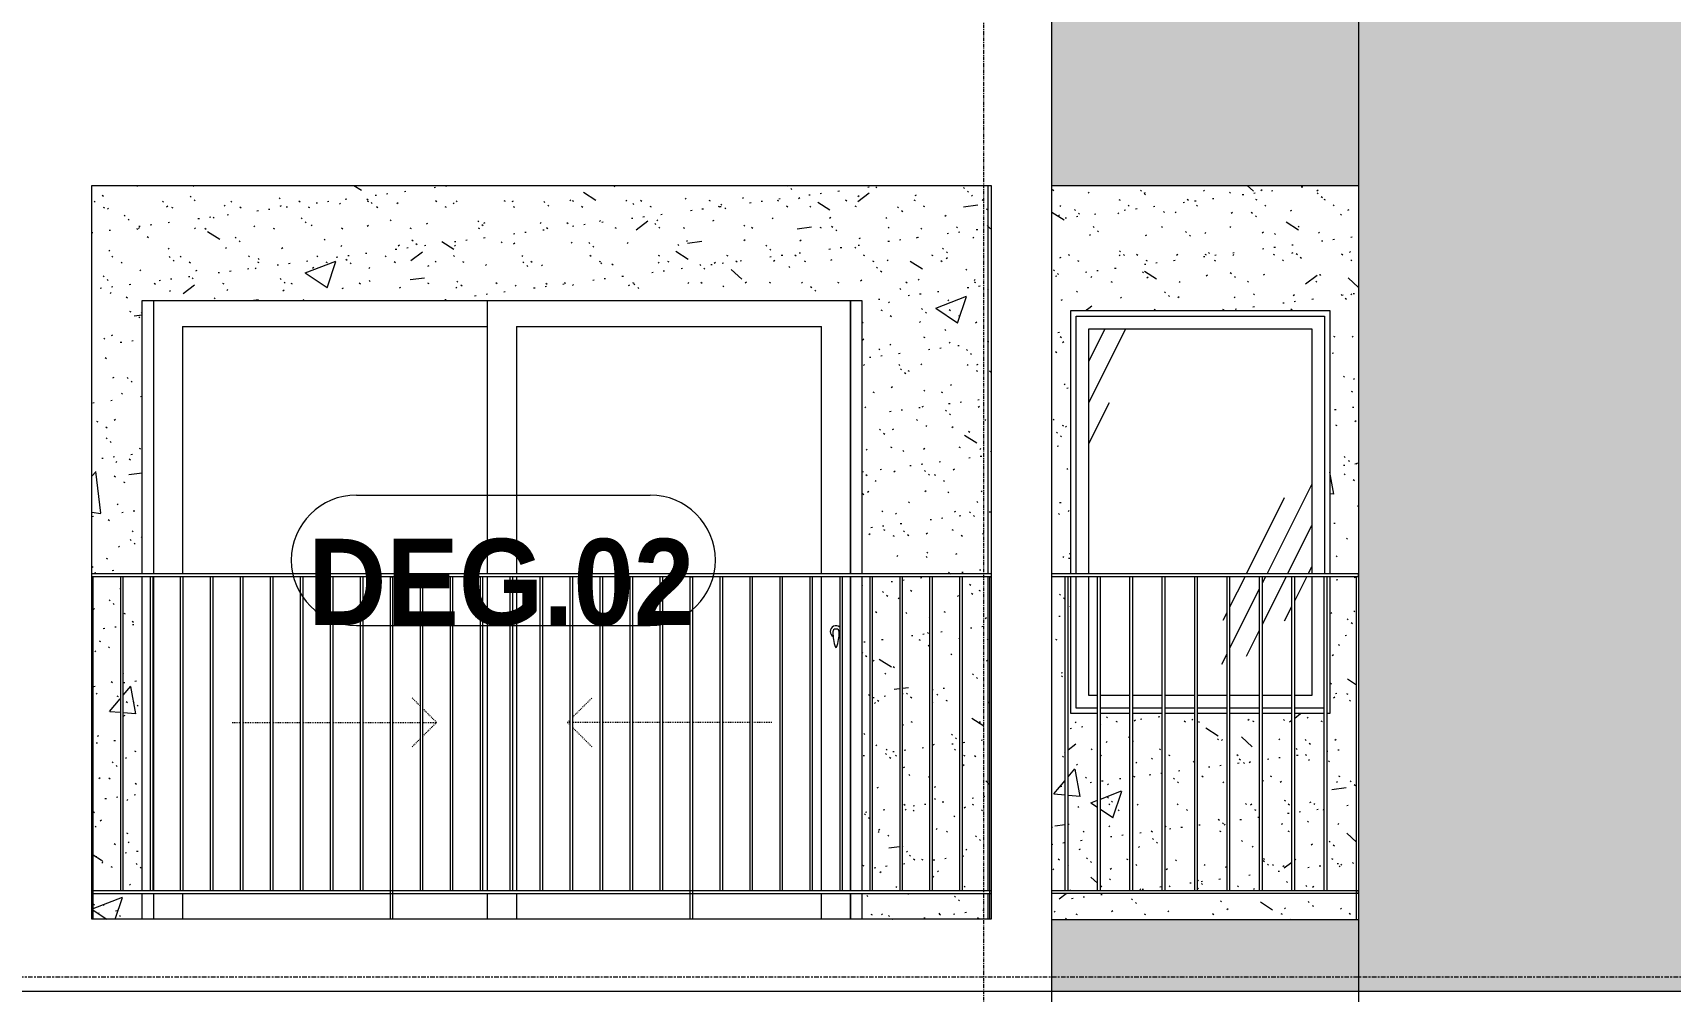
# Model space of a CAD drawing. Header units: millimetres. Extents: x 1240 to 198004, y -7796 to 35300.
# Drawn here: x 131261 to 136948, y 8950 to 12281 of the extents above; entities that cross this region are included whole.
import ezdxf

# ---------------------------------------------------------------- set-up
doc = ezdxf.new("R2010")
doc.units = ezdxf.units.MM
for name, pattern in [('Centre', [31.75, 6.35, -4.7625, 15.875, -4.7625]), ('Dash', [6, 3, -3]), ('Grid Line', [22.225, 12.7, -3.175, 3.175, -3.175])]:
    doc.linetypes.add(name, pattern=pattern)
for name, color, linetype, lineweight in [('0-2', 50, 'Continuous', 5), ('A-DOOR', 31, 'Continuous', 9), ('A-DOOR-FRAM', 31, 'Continuous', 9), ('A-DOOR-HDLN', 31, 'Dash', 18), ('A-DOOR-IDEN', 31, 'Continuous', 9), ('A-FLOR-HRAL', 11, 'Continuous', 9), ('A-FLOR-HRAL-1', 253, 'Continuous', 9), ('A-FLOR-LEVL-2', 51, 'Centre', 9), ('A-GLAZ', 151, 'Continuous', 9), ('A-GLAZ-1', 7, 'Continuous', 9), ('A-WALL', 113, 'Continuous', 9), ('A-WALL-PATT-2', 9, 'Continuous', 9), ('A-WALL-PATT-3', 111, 'Continuous', 5), ('A-WALL-PATT-4', 111, 'Continuous', 9), ('I-WALL', 2, 'Continuous', 9), ('I-WALL-1', 7, 'Continuous', 9), ('S-GRID-1', 1, 'Grid Line', 9)]:
    doc.layers.add(name, color=color, linetype=linetype, lineweight=lineweight)
doc.styles.add('Arial_B_2', font='arialbd.ttf', dxfattribs={"width": 0.9, "height": 300})
pattern_1 = [(50, (0, 0), (1093.104, -95.634), [114.3, -1257.3]), (355, (0, 0), (-211.457, 1146.34), [91.44, -1005.84]), (100.451, (91.1, -8), (881.656, 1050.7), [97.14, -1068.54]), (46.184, (0, 304.8), (1626.475, -252.257), [171.45, -1885.95]), (96.636, (135.5, 283.8), (1424.416, 1484.565), [145.71, -1602.81]), (351.184, (0, 304.8), (1424.43, 1484.55), [137.16, -1508.76]), (21, (152.4, 228.6), (909.686, -613.591), [114.3, -1257.3]), (326, (152.4, 228.6), (370.812, 1105.129), [91.44, -1005.84]), (71.451, (228.2, 177.5), (1280.503, 491.528), [97.14, -1068.54]), (37.5, (0, 0), (18.5313, 507.3303), [50.292, -943.356, 50.292, -970.788, -1009.65]), (37.5, (0, 0), (18.5313, 507.3303), [-2014.728, 50.292, -959.358]), (7.5, (0, 0), (400.9178, 601.0836), [50.292, -531.876, 50.292, -920.496, -384.81]), (7.5, (0, 0), (400.9178, 601.0836), [-1552.956, 50.292, -334.518]), (327.5, (-339.85, 0), (813.5452, -34.3737), [50.292, -330.708, 50.292, -1138.428, -1577.34]), (327.5, (-339.85, 0), (813.5452, -34.3737), [-1569.72, 50.292, -1527.048]), (317.5, (-492.25, 0), (888.7755, 152.56), [50.292, -445.008, 50.292, -739.14, -1120.14]), (317.5, (-492.25, 0), (888.7755, 152.56), [-1284.732, 50.292, -1069.848])]
pattern_2 = [(37.5, (0, 0), (-4.79953, 146.8239), [5.029, -110.795, 5.029, -124.511, -123.825]), (37.5, (0, 0), (-4.79953, 146.8239), [-245.364, 5.029, -118.796]), (7.5, (0, 0), (134.85743, 215.0472), [5.029, -57.455, 5.029, -99.365, -40.005]), (7.5, (0, 0), (134.85743, 215.0472), [-166.878, 5.029, -34.976]), (327.5, (-93.73, 0), (237.29776, 0.4316), [5.029, -33.071, 5.029, -132.131, -179.07]), (327.5, (-93.73, 0), (237.29776, 0.4316), [-175.26, 5.029, -174.041]), (317.5, (-93.73, 0), (229.06706, 66.8792), [5.029, -14.021, 5.029, -84.887, -102.87]), (317.5, (-93.73, 0), (229.06706, 66.8792), [-108.966, 5.029, -97.841])]

# ---------------------------------------------------------------- blocks, each defined once
blk = doc.blocks.new('M_Fixed - 900 x 1400-V459-TKCS_MẶT ĐỨNG NỘI KHU 2')
at = {"layer": 'A-GLAZ'}
h = blk.add_hatch(dxfattribs=at)
h.set_pattern_fill('FP_56', color=256, style=0, pattern_type=2)
h.set_pattern_definition([(63.435, (190.5, 95.2), (-766.75, 2300.242), [952.5, -571.5, 952.5, -571.5, -1211.71]), (63.435, (190.5, 95.2), (-766.75, 2300.242), [-3048, 381, -830.71]), (63.435, (142.9, 142.9), (-766.75, 2300.242), [762, -952.5, 571.5, -571.5, -1402.21]), (63.435, (142.9, 142.9), (-766.75, 2300.242), [-2857.5, 666.75, -735.46]), (63.435, (142.9, 285.8), (-766.75, 2300.242), [571.5, -1143, 381, -571.5, -1592.71]), (63.435, (142.9, 285.8), (-766.75, 2300.242), [-2667, 857.25, -735.46]), (63.435, (285.8, 142.9), (-766.75, 2300.242), [571.5, -1143, 476.25, -2068.96]), (63.435, (428.6, 285.8), (-766.75, 2300.242), [285.75, -1428.75, 190.5, -2354.71]), (63.435, (190.5, 523.9), (-766.75, 2300.242), [190.5, -1428.75, 190.5, -762, -1687.96]), (63.435, (190.5, 523.9), (-766.75, 2300.242), [-2571.75, 476.25, -1211.71]), (63.435, (1047.8, 381), (-766.75, 2300.242), [952.5, -1428.75, 1143, -754.51]), (63.435, (1047.8, 238.1), (-766.75, 2300.242), [1333.5, -952.5, 1428.75, -564.01]), (63.435, (1143, 285.8), (-766.75, 2300.242), [1524, -762, 1143, -830.71]), (63.435, (1285.9, 428.6), (-766.75, 2300.242), [952.5, -1333.5, 762, -1211.71]), (63.435, (1143, 714.4), (-766.75, 2300.242), [476.25, -1905, 571.5, -1306.96]), (63.435, (1428.8, 571.5), (-766.75, 2300.242), [381, -1905, 381, -1592.71])])
h.paths.add_polyline_path([(-61106.9, 9978), (-61004.4, 9978), (-61004.4, 10390), (-61106.9, 10390), (-61106.9, 10243)])
h.paths.add_polyline_path([(-60994.4, 9978), (-60891.9, 9978), (-60891.9, 10390), (-60994.4, 10390), (-60994.4, 10355.5)])
h.paths.add_polyline_path([(-60881.9, 9978), (-60779.4, 9978), (-60779.4, 10390), (-60881.9, 10390), (-60881.9, 10262)])
h.paths.add_polyline_path([(-60597.9, 9978), (-60597.9, 10390), (-60656.9, 10390), (-60656.9, 9978), (-60648.1, 9978)])
h.paths.add_polyline_path([(-60666.9, 9978), (-60666.9, 10390), (-60769.4, 10390), (-60769.4, 9978)])
h.paths.add_polyline_path([(-61341.9, 9978), (-61341.9, 10390), (-61371.9, 10390), (-61371.9, 9978)])
h.paths.add_polyline_path([(-61331.9, 9978), (-61229.4, 9978), (-61229.4, 10390), (-61331.9, 10390), (-61331.9, 10018)])
h.paths.add_polyline_path([(-61219.4, 9978), (-61116.9, 9978), (-61116.9, 10390), (-61219.4, 10390), (-61219.4, 10130.5)])
h.paths.add_polyline_path([(-61019.9, 10400), (-60597.9, 10400), (-60597.9, 11252), (-61371.9, 11252), (-61371.9, 10400)])
at = {"layer": 'A-GLAZ-1'}
for p, q in [((-61415.9, 10400), (-61415.9, 11296)), ((-61415.9, 11296), (-60553.9, 11296)), ((-60553.9, 11296), (-60553.9, 10400)), ((-61371.9, 10400), (-61371.9, 11252)), ((-61371.9, 11252), (-60597.9, 11252)), ((-60597.9, 11252), (-60597.9, 10400)), ((-61415.9, 9934), (-61415.9, 10390)), ((-61371.9, 9978), (-61371.9, 10390)), ((-60597.9, 10390), (-60597.9, 9978)), ((-61341.9, 9978), (-61371.9, 9978)), ((-61229.4, 9978), (-61331.9, 9978)), ((-61116.9, 9978), (-61219.4, 9978)), ((-61004.4, 9978), (-61106.9, 9978)), ((-60891.9, 9978), (-60994.4, 9978)), ((-60779.4, 9978), (-60881.9, 9978)), ((-60666.9, 9978), (-60769.4, 9978)), ((-60597.9, 9978), (-60656.9, 9978)), ((-61341.9, 9934), (-61415.9, 9934)), ((-61229.4, 9934), (-61331.9, 9934)), ((-61116.9, 9934), (-61219.4, 9934)), ((-61004.4, 9934), (-61106.9, 9934)), ((-60891.9, 9934), (-60994.4, 9934)), ((-60779.4, 9934), (-60881.9, 9934)), ((-60666.9, 9934), (-60769.4, 9934)), ((-60554.4, 9934), (-60656.9, 9934))]:
    blk.add_line(p, q, dxfattribs=at)
blk = doc.blocks.new('Railing - 10mm-901206-TKCS_MẶT ĐỨNG NỘI KHU 2')
at = {"layer": 'A-FLOR-HRAL-1'}
for p, q in [((-60554.4, 5900), (-60554.4, 6990)), ((-60544.4, 5900), (-60544.4, 6990))]:
    blk.add_line(p, q, dxfattribs=at)
blk = doc.blocks.new('Railing - 50 x 10mm-901205-TKCS_MẶT ĐỨNG NỘI KHU 2')
at = {"layer": 'A-FLOR-HRAL-1'}
for p in [(-60441.9, 5798.5), (-60435.3, 6990)]:
    blk.add_line(p, (-60441.9, 6990), dxfattribs=at)
blk = doc.blocks.new('Railing - Railing-883253-TKCS_MẶT ĐỨNG NỘI KHU 2')
at = {"layer": 'A-FLOR-HRAL-1'}
for p, q in [((-61501.9, 5900), (-60436.9, 5900)), ((-60436.9, 5890), (-61501.9, 5890)), ((-60436.9, 5900), (-60436.9, 5890))]:
    blk.add_line(p, q, dxfattribs=at)
for name, p in [('Railing - 10mm-901206-TKCS_MẶT ĐỨNG NỘI KHU 2', (-900, 0)), ('Railing - 10mm-901206-TKCS_MẶT ĐỨNG NỘI KHU 2', (-787.5, 0)), ('Railing - 10mm-901206-TKCS_MẶT ĐỨNG NỘI KHU 2', (-675, 0)), ('Railing - 10mm-901206-TKCS_MẶT ĐỨNG NỘI KHU 2', (-562.5, 0)), ('Railing - 10mm-901206-TKCS_MẶT ĐỨNG NỘI KHU 2', (-450, 0)), ('Railing - 10mm-901206-TKCS_MẶT ĐỨNG NỘI KHU 2', (-337.5, 0)), ('Railing - 10mm-901206-TKCS_MẶT ĐỨNG NỘI KHU 2', (-225, 0)), ('Railing - 10mm-901206-TKCS_MẶT ĐỨNG NỘI KHU 2', (-112.5, 0)), ('Railing - 10mm-901206-TKCS_MẶT ĐỨNG NỘI KHU 2', (0, 0)), ('Railing - 50 x 10mm-901205-TKCS_MẶT ĐỨNG NỘI KHU 2', (0, 0))]:
    blk.add_blockref(name, p)
blk = doc.blocks.new('Top Rail Type - Top Rail_Internal_-883254-TKCS_MẶT ĐỨNG NỘI KHU 2')
at = {"layer": 'A-FLOR-HRAL-1'}
for p, q in [((-60436.9, 7000), (-61501.9, 7000)), ((-60436.9, 7000), (-60436.9, 6990)), ((-60436.9, 6990), (-61501.9, 6990))]:
    blk.add_line(p, q, dxfattribs=at)
blk = doc.blocks.new('NCV_TKTC_TANG 3 - 4_rvt-4-TKCS_MẶT ĐỨNG NỘI KHU 2')
at = {"layer": 'A-WALL-PATT-2'}
h = blk.add_hatch(dxfattribs=at)
h.set_pattern_fill('FP_40', color=256, style=0, pattern_type=2)
h.set_pattern_definition(pattern_1)
h.paths.add_polyline_path([(-64830.3, 9200), (-64660.3, 9200), (-64660.3, 9290), (-64830.3, 9290), (-64830.3, 9206)])
h.paths.add_polyline_path([(-62160.3, 9200), (-61721.9, 9200), (-61721.9, 9290), (-62160.3, 9290)])
h.paths.add_polyline_path([(-64736.2, 9300), (-64736.2, 10390), (-64830.3, 10390), (-64830.3, 9300), (-64808.8, 9300)])
h.paths.add_polyline_path([(-61791.9, 9300), (-61721.9, 9300), (-61721.9, 10390), (-61811, 10390), (-61811, 9300)])
h.paths.add_polyline_path([(-64660.3, 9300), (-64660.3, 10390), (-64726.2, 10390), (-64726.2, 9300)])
h.paths.add_polyline_path([(-62133.4, 9300), (-62133.4, 10390), (-62160.3, 10390), (-62160.3, 9300)])
h.paths.add_polyline_path([(-61821, 9300), (-61821, 10390), (-61915.2, 10390), (-61915.2, 9300)])
h.paths.add_polyline_path([(-61925.2, 9300), (-61925.2, 10390), (-62019.3, 10390), (-62019.3, 9300), (-61927.7, 9300)])
h.paths.add_polyline_path([(-62123.4, 9300), (-62029.3, 9300), (-62029.3, 10390), (-62123.4, 10390), (-62123.4, 9714.3)])
h.paths.add_polyline_path([(-64660.3, 10400), (-64660.3, 11350), (-62160.3, 11350), (-62160.3, 10400), (-61721.9, 10400), (-61721.9, 11750), (-64835.3, 11750), (-64835.3, 10400), (-64729.1, 10400)])
h = blk.add_hatch(dxfattribs=at)
h.set_pattern_fill('FP_41', color=256, style=0, pattern_type=2)
h.set_pattern_definition(pattern_2)
h.paths.add_polyline_path([(-64830.3, 9200), (-64660.3, 9200), (-64660.3, 9290), (-64830.3, 9290), (-64830.3, 9206)])
h.paths.add_polyline_path([(-62160.3, 9200), (-61721.9, 9200), (-61721.9, 9290), (-62160.3, 9290)])
h.paths.add_polyline_path([(-64736.2, 9300), (-64736.2, 10390), (-64830.3, 10390), (-64830.3, 9300), (-64808.8, 9300)])
h.paths.add_polyline_path([(-61791.9, 9300), (-61721.9, 9300), (-61721.9, 10390), (-61811, 10390), (-61811, 9300)])
h.paths.add_polyline_path([(-64660.3, 9300), (-64660.3, 10390), (-64726.2, 10390), (-64726.2, 9300)])
h.paths.add_polyline_path([(-62133.4, 9300), (-62133.4, 10390), (-62160.3, 10390), (-62160.3, 9300)])
h.paths.add_polyline_path([(-61821, 9300), (-61821, 10390), (-61915.2, 10390), (-61915.2, 9300)])
h.paths.add_polyline_path([(-61925.2, 9300), (-61925.2, 10390), (-62019.3, 10390), (-62019.3, 9300), (-61927.7, 9300)])
h.paths.add_polyline_path([(-62123.4, 9300), (-62029.3, 9300), (-62029.3, 10390), (-62123.4, 10390), (-62123.4, 9714.3)])
h.paths.add_polyline_path([(-64660.3, 10400), (-64660.3, 11350), (-62160.3, 11350), (-62160.3, 10400), (-61721.9, 10400), (-61721.9, 11750), (-64835.3, 11750), (-64835.3, 10400), (-64729.1, 10400)])
h = blk.add_hatch(dxfattribs=at)
h.set_pattern_fill('FP_38', color=256, style=0, pattern_type=2)
h.set_pattern_definition(pattern_1)
h.paths.add_polyline_path([(-61721.9, 9200), (-61716.9, 9200), (-61716.9, 9290), (-61721.9, 9290), (-61721.9, 9212.5)])
h.paths.add_polyline_path([(-61721.4, 9300), (-61716.9, 9300), (-61717.8, 10390), (-61721.9, 10390), (-61721.9, 9300)])
h.paths.add_polyline_path([(-61717.8, 10400), (-61711.9, 10400), (-61713.4, 11750), (-61721.9, 11750), (-61721.9, 10400)])
h = blk.add_hatch(dxfattribs=at)
h.set_pattern_fill('FP_39', color=256, style=0, pattern_type=2)
h.set_pattern_definition(pattern_2)
h.paths.add_polyline_path([(-61721.9, 9200), (-61716.9, 9200), (-61716.9, 9290), (-61721.9, 9290), (-61721.9, 9212.5)])
h.paths.add_polyline_path([(-61721.4, 9300), (-61716.9, 9300), (-61717.8, 10390), (-61721.9, 10390), (-61721.9, 9300)])
h.paths.add_polyline_path([(-61717.8, 10400), (-61711.9, 10400), (-61713.4, 11750), (-61721.9, 11750), (-61721.9, 10400)])
h = blk.add_hatch(dxfattribs=at)
h.set_pattern_fill('FP_38', color=256, style=0, pattern_type=2)
h.set_pattern_definition(pattern_1)
h.paths.add_polyline_path([(-60441.9, 9198.5), (-60441.9, 9290), (-61501.9, 9290), (-61501.9, 9198.5), (-60648.1, 9198.5)])
h.paths.add_polyline_path([(-61106.9, 9300), (-61004.4, 9300), (-61004.4, 9915), (-61106.9, 9915), (-61106.9, 9409.5)])
h.paths.add_polyline_path([(-61116.9, 9300), (-61116.9, 9915), (-61219.4, 9915), (-61219.4, 9300)])
h.paths.add_polyline_path([(-60994.4, 9300), (-60891.9, 9300), (-60891.9, 9915), (-60994.4, 9915), (-60994.4, 9508.9)])
h.paths.add_polyline_path([(-60881.9, 9300), (-60779.4, 9300), (-60779.4, 9915), (-60881.9, 9915), (-60881.9, 9608.3)])
h.paths.add_polyline_path([(-60666.9, 9300), (-60666.9, 9915), (-60769.4, 9915), (-60769.4, 9300)])
h.paths.add_polyline_path([(-60656.9, 9300), (-60554.4, 9300), (-60554.4, 9915), (-60656.9, 9915), (-60656.9, 9807.2)])
h.paths.add_polyline_path([(-61501.9, 9300), (-61454.4, 9300), (-61454.4, 10390), (-61501.9, 10390), (-61501.9, 9578.2)])
h.paths.add_polyline_path([(-60544.4, 9300), (-60441.9, 9300), (-60441.9, 10390), (-60534.9, 10390), (-60534.9, 9915), (-60544.4, 9915), (-60544.4, 9885.1)])
h.paths.add_polyline_path([(-61444.4, 9300), (-61341.9, 9300), (-61341.9, 9915), (-61434.9, 9915), (-61434.9, 10390), (-61444.4, 10390), (-61444.4, 9867.1)])
h.paths.add_polyline_path([(-61230.9, 9300), (-61229.4, 9301.3), (-61229.4, 9915), (-61331.9, 9915), (-61331.9, 9300)])
h.paths.add_polyline_path([(-60435.3, 10390), (-60435.3, 11750), (-61501.9, 11750), (-61501.9, 10400), (-61434.9, 10400), (-61434.9, 11315), (-60534.9, 11314.4), (-60534.9, 10400), (-60436.9, 10400), (-60436.9, 10390)])
h = blk.add_hatch(dxfattribs=at)
h.set_pattern_fill('FP_39', color=256, style=0, pattern_type=2)
h.set_pattern_definition(pattern_2)
h.paths.add_polyline_path([(-60441.9, 9198.5), (-60441.9, 9290), (-61501.9, 9290), (-61501.9, 9198.5), (-60648.1, 9198.5)])
h.paths.add_polyline_path([(-61106.9, 9300), (-61004.4, 9300), (-61004.4, 9915), (-61106.9, 9915), (-61106.9, 9409.5)])
h.paths.add_polyline_path([(-61116.9, 9300), (-61116.9, 9915), (-61219.4, 9915), (-61219.4, 9300)])
h.paths.add_polyline_path([(-60994.4, 9300), (-60891.9, 9300), (-60891.9, 9915), (-60994.4, 9915), (-60994.4, 9508.9)])
h.paths.add_polyline_path([(-60881.9, 9300), (-60779.4, 9300), (-60779.4, 9915), (-60881.9, 9915), (-60881.9, 9608.3)])
h.paths.add_polyline_path([(-60666.9, 9300), (-60666.9, 9915), (-60769.4, 9915), (-60769.4, 9300)])
h.paths.add_polyline_path([(-60656.9, 9300), (-60554.4, 9300), (-60554.4, 9915), (-60656.9, 9915), (-60656.9, 9807.2)])
h.paths.add_polyline_path([(-61501.9, 9300), (-61454.4, 9300), (-61454.4, 10390), (-61501.9, 10390), (-61501.9, 9578.2)])
h.paths.add_polyline_path([(-60544.4, 9300), (-60441.9, 9300), (-60441.9, 10390), (-60534.9, 10390), (-60534.9, 9915), (-60544.4, 9915), (-60544.4, 9885.1)])
h.paths.add_polyline_path([(-61444.4, 9300), (-61341.9, 9300), (-61341.9, 9915), (-61434.9, 9915), (-61434.9, 10390), (-61444.4, 10390), (-61444.4, 9867.1)])
h.paths.add_polyline_path([(-61230.9, 9300), (-61229.4, 9301.3), (-61229.4, 9915), (-61331.9, 9915), (-61331.9, 9300)])
h.paths.add_polyline_path([(-60435.3, 10390), (-60435.3, 11750), (-61501.9, 11750), (-61501.9, 10400), (-61434.9, 10400), (-61434.9, 11315), (-60534.9, 11314.4), (-60534.9, 10400), (-60436.9, 10400), (-60436.9, 10390)])
at = {"layer": 'I-WALL-1'}
for p, q in [((-61721.9, 10400), (-61721.9, 11750)), ((-64660.3, 10400), (-64660.3, 11350)), ((-64660.3, 11350), (-62160.3, 11350)), ((-62160.3, 11350), (-62160.3, 10400)), ((-61434.9, 10400), (-61434.9, 11315)), ((-61434.9, 11315), (-60534.9, 11315)), ((-60534.9, 11315), (-60534.9, 10400)), ((-64660.3, 9300), (-64660.3, 10390)), ((-62160.3, 10390), (-62160.3, 9300)), ((-61721.9, 9300), (-61721.9, 10390)), ((-61434.9, 9915), (-61434.9, 10390)), ((-60534.9, 10390), (-60534.9, 9915)), ((-61341.9, 9915), (-61434.9, 9915)), ((-61229.4, 9915), (-61331.9, 9915)), ((-61116.9, 9915), (-61219.4, 9915)), ((-61004.4, 9915), (-61106.9, 9915)), ((-60891.9, 9915), (-60994.4, 9915)), ((-60779.4, 9915), (-60881.9, 9915)), ((-60666.9, 9915), (-60769.4, 9915)), ((-60554.4, 9915), (-60656.9, 9915)), ((-60534.9, 9915), (-60544.4, 9915)), ((-64660.3, 9200), (-64660.3, 9290)), ((-62160.3, 9290), (-62160.3, 9200)), ((-61721.9, 9200), (-61721.9, 9290))]:
    blk.add_line(p, q, dxfattribs=at)
at = {"layer": 'A-FLOR-HRAL'}
for name in ['Top Rail Type - Top Rail_Internal_-883254-TKCS_MẶT ĐỨNG NỘI KHU 2', 'Railing - Railing-883253-TKCS_MẶT ĐỨNG NỘI KHU 2']:
    blk.add_blockref(name, (0, 3400), dxfattribs=at)
at = {"layer": 'A-GLAZ'}
blk.add_blockref('M_Fixed - 900 x 1400-V459-TKCS_MẶT ĐỨNG NỘI KHU 2', (0, 0), dxfattribs=at)
blk = doc.blocks.new('DEG_02-DEG_03 - DEG_02-2500x2400mm-CỬA ĐI 02 CÁNH TRƯỢT-625766-TKCS_MẶT ĐỨNG NỘI KHU 2')
at = {"layer": 'A-DOOR'}
for p, q in [((-63460.3, 10400), (-63460.3, 11350)), ((-62200.3, 11350), (-62200.3, 10400)), ((-64520.3, 11260), (-64520.3, 10400)), ((-64520.3, 11260), (-63460.3, 11260)), ((-63360.3, 11260), (-63360.3, 10400)), ((-63360.3, 11260), (-62300.3, 11260)), ((-62300.3, 10400), (-62300.3, 11260)), ((-63460.3, 9300), (-63460.3, 10390)), ((-63360.3, 10390), (-63360.3, 9300)), ((-62300.3, 9300), (-62300.3, 10390)), ((-62200.3, 10390), (-62200.3, 9300)), ((-64520.3, 9290), (-64520.3, 9200)), ((-63460.3, 9200), (-63460.3, 9290)), ((-63360.3, 9290), (-63360.3, 9200)), ((-62300.3, 9200), (-62300.3, 9290)), ((-62200.3, 9290), (-62200.3, 9200))]:
    blk.add_line(p, q, dxfattribs=at)
at = {"layer": 'A-DOOR', "flags": 128}
blk.add_lwpolyline([(-62248.8, 10208.7), (-62248.8, 10208.7), (-62248.8, 10208.7), (-62248.8, 10208.7), (-62248.8, 10208.7), (-62248.9, 10208.7), (-62248.9, 10208.7), (-62248.9, 10208.7), (-62248.9, 10208.7), (-62248.9, 10208.7), (-62249, 10208.7), (-62249, 10208.7), (-62249, 10208.7), (-62249, 10208.7), (-62249.1, 10208.7), (-62249.1, 10208.7), (-62249.1, 10208.7), (-62249.2, 10208.7), (-62249.2, 10208.7), (-62249.3, 10208.7), (-62249.3, 10208.7), (-62249.4, 10208.7), (-62249.4, 10208.7), (-62249.5, 10208.7), (-62249.5, 10208.7), (-62249.6, 10208.7), (-62249.6, 10208.7), (-62249.7, 10208.7), (-62249.7, 10208.7), (-62249.8, 10208.7), (-62249.8, 10208.7), (-62249.9, 10208.7), (-62249.9, 10208.7), (-62250, 10208.7), (-62250.1, 10208.7), (-62250.1, 10208.7), (-62250.2, 10208.7), (-62250.2, 10208.7), (-62250.3, 10208.7), (-62250.4, 10208.7), (-62250.4, 10208.7), (-62250.5, 10208.7), (-62250.5, 10208.7), (-62250.6, 10208.7), (-62250.7, 10208.7), (-62250.7, 10208.7), (-62250.8, 10208.7), (-62250.8, 10208.7), (-62250.9, 10208.7), (-62250.9, 10208.7), (-62251, 10208.7), (-62251, 10208.7), (-62251.1, 10208.7), (-62251.1, 10208.7), (-62251.2, 10208.7), (-62251.2, 10208.7), (-62251.3, 10208.7), (-62251.3, 10208.7), (-62251.4, 10208.7), (-62251.4, 10208.7), (-62251.5, 10208.7), (-62251.5, 10208.7), (-62251.5, 10208.7), (-62251.6, 10208.7), (-62251.6, 10208.7), (-62251.6, 10208.7), (-62251.7, 10208.7), (-62251.7, 10208.7), (-62251.7, 10208.7), (-62251.7, 10208.7), (-62251.7, 10208.7), (-62251.8, 10208.7), (-62251.8, 10208.7), (-62251.8, 10208.7), (-62251.8, 10208.7), (-62251.8, 10208.7), (-62251.8, 10208.7)], dxfattribs=at)
at = {"layer": 'A-DOOR'}
for centre, radius, start, end in [((-62250.3, 10200), 20, 49.817, 180), ((-62250.3, 10200), 20, 180, 240), ((-62251.8, 10199.2), 9.45, 90, 180), ((-62096.5, 10199.2), 164.8, 180, 199.134), ((-62248.8, 10199.2), 9.45, 0, 90), ((-62404.1, 10199.2), 164.8, 340.866, 0), ((-62250.3, 10200), 20, 300, 310.183), ((-62249.9, 10146), 2.34, 199.134, 261.031), ((-62250.7, 10146), 2.34, 278.969, 340.866)]:
    blk.add_arc(centre, radius, start, end, dxfattribs=at)
at = {"layer": 'A-DOOR-FRAM'}
for p, q in [((-64620.3, 10400), (-64620.3, 11350)), ((-62200.3, 10400), (-62200.3, 11350)), ((-64620.3, 9300), (-64620.3, 10390)), ((-62200.3, 9300), (-62200.3, 10390)), ((-64620.3, 9200), (-64620.3, 9290)), ((-62200.3, 9200), (-62200.3, 9290))]:
    blk.add_line(p, q, dxfattribs=at)
at = {"layer": 'A-DOOR-HDLN'}
for p, q in [((-63695.1, 9941.7), (-63722.4, 9969.1)), ((-63164.5, 9902.8), (-63098.2, 9969.1)), ((-63637.6, 9884.2), (-63685.1, 9931.7)), ((-64347.6, 9884.2), (-64319.7, 9884.2)), ((-64309.7, 9884.2), (-64215.6, 9884.2)), ((-64205.6, 9884.2), (-64111.5, 9884.2)), ((-64101.5, 9884.2), (-64007.4, 9884.2)), ((-63997.4, 9884.2), (-63903.3, 9884.2)), ((-63893.3, 9884.2), (-63799.2, 9884.2)), ((-63789.2, 9884.2), (-63695.1, 9884.2)), ((-63637.6, 9884.2), (-63685.1, 9836.7)), ((-63685.1, 9884.2), (-63637.6, 9884.2)), ((-63183.1, 9884.2), (-63174.5, 9892.8)), ((-63183.1, 9884.2), (-63174.5, 9875.7)), ((-63174.5, 9884.2), (-63183.1, 9884.2)), ((-63070.4, 9884.2), (-63164.5, 9884.2)), ((-63164.5, 9865.7), (-63098.2, 9799.4)), ((-62966.3, 9884.2), (-63060.4, 9884.2)), ((-62862.2, 9884.2), (-62956.3, 9884.2)), ((-62758.1, 9884.2), (-62852.2, 9884.2)), ((-62653.9, 9884.2), (-62748.1, 9884.2)), ((-62549.8, 9884.2), (-62643.9, 9884.2)), ((-62473.1, 9884.2), (-62539.8, 9884.2)), ((-63695.1, 9826.7), (-63722.4, 9799.4))]:
    blk.add_line(p, q, dxfattribs=at)
blk = doc.blocks.new('Railing - 10mm-1251313-TKCS_MẶT ĐỨNG NỘI KHU 2')
at = {"layer": 'A-FLOR-HRAL'}
for p, q in [((-61821, 6990), (-61821, 5900)), ((-61811, 5900), (-61811, 6990))]:
    blk.add_line(p, q, dxfattribs=at)
blk = doc.blocks.new('Railing - 50 x 10mm-1251315-TKCS_MẶT ĐỨNG NỘI KHU 2')
at = {"layer": 'A-FLOR-HRAL'}
for p, q in [((-62758.1, 6990), (-62758.1, 5800)), ((-62758.1, 6990), (-62748.1, 6990)), ((-62748.1, 5800), (-62748.1, 6990))]:
    blk.add_line(p, q, dxfattribs=at)
blk = doc.blocks.new('Railing - 50 x 10mm-1251311-TKCS_MẶT ĐỨNG NỘI KHU 2')
at = {"layer": 'A-FLOR-HRAL'}
for q in [(-61716.9, 5800), (-61711.9, 6990)]:
    blk.add_line((-61716.9, 6990), q, dxfattribs=at)
blk = doc.blocks.new('Railing - 50 x 10mm-V307-TKCS_MẶT ĐỨNG NỘI KHU 2')
at = {"layer": 'A-FLOR-HRAL'}
for p in [(-64835.3, 6990), (-64830.3, 5800)]:
    blk.add_line(p, (-64830.3, 6990), dxfattribs=at)
blk = doc.blocks.new('Railing - Railing-2747526-TKCS_MẶT ĐỨNG NỘI KHU 2')
at = {"layer": 'A-FLOR-HRAL'}
for p, q in [((-64835.3, 9300), (-61711.9, 9300)), ((-64835.3, 9290), (-61711.9, 9290))]:
    blk.add_line(p, q, dxfattribs=at)
for name, p in [('Railing - 50 x 10mm-V307-TKCS_MẶT ĐỨNG NỘI KHU 2', (0, 3400)), ('Railing - 10mm-1251313-TKCS_MẶT ĐỨNG NỘI KHU 2', (-2915.1, 3400)), ('Railing - 10mm-1251313-TKCS_MẶT ĐỨNG NỘI KHU 2', (-2811, 3400)), ('Railing - 10mm-1251313-TKCS_MẶT ĐỨNG NỘI KHU 2', (-2706.9, 3400)), ('Railing - 10mm-1251313-TKCS_MẶT ĐỨNG NỘI KHU 2', (-2602.8, 3400)), ('Railing - 10mm-1251313-TKCS_MẶT ĐỨNG NỘI KHU 2', (-2498.7, 3400)), ('Railing - 10mm-1251313-TKCS_MẶT ĐỨNG NỘI KHU 2', (-2394.6, 3400)), ('Railing - 10mm-1251313-TKCS_MẶT ĐỨNG NỘI KHU 2', (-2290.5, 3400)), ('Railing - 10mm-1251313-TKCS_MẶT ĐỨNG NỘI KHU 2', (-2186.4, 3400)), ('Railing - 10mm-1251313-TKCS_MẶT ĐỨNG NỘI KHU 2', (-2082.2, 3400)), ('Railing - 50 x 10mm-1251315-TKCS_MẶT ĐỨNG NỘI KHU 2', (-1041.1, 3400)), ('Railing - 10mm-1251313-TKCS_MẶT ĐỨNG NỘI KHU 2', (-1874, 3400)), ('Railing - 10mm-1251313-TKCS_MẶT ĐỨNG NỘI KHU 2', (-1769.9, 3400)), ('Railing - 10mm-1251313-TKCS_MẶT ĐỨNG NỘI KHU 2', (-1665.8, 3400)), ('Railing - 10mm-1251313-TKCS_MẶT ĐỨNG NỘI KHU 2', (-1561.7, 3400)), ('Railing - 10mm-1251313-TKCS_MẶT ĐỨNG NỘI KHU 2', (-1457.6, 3400)), ('Railing - 10mm-1251313-TKCS_MẶT ĐỨNG NỘI KHU 2', (-1353.5, 3400)), ('Railing - 10mm-1251313-TKCS_MẶT ĐỨNG NỘI KHU 2', (-1249.3, 3400)), ('Railing - 10mm-1251313-TKCS_MẶT ĐỨNG NỘI KHU 2', (-1145.2, 3400)), ('Railing - 10mm-1251313-TKCS_MẶT ĐỨNG NỘI KHU 2', (-1041.1, 3400)), ('Railing - 50 x 10mm-1251315-TKCS_MẶT ĐỨNG NỘI KHU 2', (0, 3400)), ('Railing - 10mm-1251313-TKCS_MẶT ĐỨNG NỘI KHU 2', (-832.9, 3400)), ('Railing - 10mm-1251313-TKCS_MẶT ĐỨNG NỘI KHU 2', (-728.8, 3400)), ('Railing - 10mm-1251313-TKCS_MẶT ĐỨNG NỘI KHU 2', (-624.7, 3400)), ('Railing - 10mm-1251313-TKCS_MẶT ĐỨNG NỘI KHU 2', (-520.6, 3400)), ('Railing - 10mm-1251313-TKCS_MẶT ĐỨNG NỘI KHU 2', (-416.4, 3400)), ('Railing - 10mm-1251313-TKCS_MẶT ĐỨNG NỘI KHU 2', (-312.3, 3400)), ('Railing - 10mm-1251313-TKCS_MẶT ĐỨNG NỘI KHU 2', (-208.2, 3400)), ('Railing - 10mm-1251313-TKCS_MẶT ĐỨNG NỘI KHU 2', (-104.1, 3400)), ('Railing - 10mm-1251313-TKCS_MẶT ĐỨNG NỘI KHU 2', (0, 3400)), ('Railing - 50 x 10mm-1251311-TKCS_MẶT ĐỨNG NỘI KHU 2', (0, 3400))]:
    blk.add_blockref(name, p)
blk = doc.blocks.new('Top Rail Type - Top Rail_Internal_-2747527-TKCS_MẶT ĐỨNG NỘI KHU 2')
at = {"layer": 'A-FLOR-HRAL'}
for p, q in [((-61711.9, 10400), (-64835.3, 10400)), ((-61711.9, 10390), (-64835.3, 10390))]:
    blk.add_line(p, q, dxfattribs=at)
blk = doc.blocks.new('STN_Door Tag - STN_Door Tag-1788670-TKCS_MẶT ĐỨNG NỘI KHU 2')
at = {"layer": 'A-DOOR-IDEN'}
for p, q in [((-55715.8, 3874.2), (-54695.7, 3874.2)), ((-55715.8, 3421.3), (-54695.7, 3421.3))]:
    blk.add_line(p, q, dxfattribs=at)
for centre, start, end in [((-55715.8, 3647.8), 90, 270), ((-54695.7, 3647.8), 270, 90)]:
    blk.add_arc(centre, 226.4, start, end, dxfattribs=at)

msp = doc.modelspace()

# ---------------------------------------------------------------- hatches: boundary and pattern name
at = {"layer": 'A-WALL-PATT-3'}
h = msp.add_hatch(color=256, dxfattribs=at)
h.paths.add_polyline_path([(139455.8, 8950), (139455.8, 12350), (135865.8, 12350), (135865.8, 8950), (136932.5, 8950)])
h.paths.add_polyline_path([(138465.8, 9914.4), (137065.8, 9914.4), (137065.8, 11314.4), (138465.8, 11314.4), (138465.8, 9933.5)])
at = {"layer": 'A-WALL-PATT-4'}
for points in [[(135865.8, 11750), (135865.8, 12350), (134799.2, 12350), (134799.2, 11750), (135653, 11750)], [(135865.8, 8950), (135865.8, 9198.5), (134799.2, 9198.5), (134799.2, 8950), (135653, 8950)]]:
    msp.add_hatch(color=256, dxfattribs=at).paths.add_polyline_path(points)

# ---------------------------------------------------------------- linework, layer by layer
at = {"layer": 'A-FLOR-LEVL-2'}
msp.add_line((104944.5, 9000), (194512.3, 9000), dxfattribs=at)
at = {"layer": 'A-WALL'}
for p, q in [((135865.8, 29350), (135865.8, 5798.5)), ((134799.2, 22550), (134799.2, 4700)), ((131465.8, 11750), (134589.2, 11750)), ((131465.8, 9200), (131465.8, 11750)), ((134589.2, 11750), (134589.2, 9200)), ((134589.2, 9200), (131465.8, 9200)), ((127665.8, 8950), (134799.2, 8950)), ((135865.8, 8950), (142999.1, 8950))]:
    msp.add_line(p, q, dxfattribs=at)
at = {"layer": 'I-WALL'}
for p, q in [((134799.2, 11750), (135865.8, 11750)), ((135865.8, 9198.5), (134799.2, 9198.5)), ((134799.2, 8950), (135865.8, 8950))]:
    msp.add_line(p, q, dxfattribs=at)
at = {"layer": 'S-GRID-1'}
msp.add_line((134564.2, 5.5), (134564.2, 30542.5), dxfattribs=at)

# ---------------------------------------------------------------- block references
at = {"layer": '0-2'}
msp.add_blockref('NCV_TKTC_TANG 3 - 4_rvt-4-TKCS_MẶT ĐỨNG NỘI KHU 2', (196301.1, 0), dxfattribs=at)
at = {"layer": 'A-DOOR'}
msp.add_blockref('DEG_02-DEG_03 - DEG_02-2500x2400mm-CỬA ĐI 02 CÁNH TRƯỢT-625766-TKCS_MẶT ĐỨNG NỘI KHU 2', (196301.1, 0), dxfattribs=at)
at = {"layer": 'A-DOOR-IDEN'}
msp.add_blockref('STN_Door Tag - STN_Door Tag-1788670-TKCS_MẶT ĐỨNG NỘI KHU 2', (188101.1, 6800), dxfattribs=at)
at = {"layer": 'A-FLOR-HRAL'}
for name in ['Top Rail Type - Top Rail_Internal_-2747527-TKCS_MẶT ĐỨNG NỘI KHU 2', 'Railing - Railing-2747526-TKCS_MẶT ĐỨNG NỘI KHU 2']:
    msp.add_blockref(name, (196301.1, 0), dxfattribs=at)

# ---------------------------------------------------------------- texts
at = {"layer": 'A-DOOR-IDEN', "insert": (132887.7, 10370), "char_height": 300, "width": 1375.65, "attachment_point": 5, "line_spacing_factor": 0.936439, "style": 'Arial_B_2'}
msp.add_mtext('\\pt6.75,13.5,20.25,27,33.75,40.5,47.25,54,60.75,67.5,74.25,81,87.75,94.5,101.25,108,114.75,121.5,128.25,135,141.75,148.5,155.25,162,168.75,175.5,182.25,189,195.75,202.5,209.25,216;DEG.02', dxfattribs=at)

doc.saveas('drawing.dxf')
